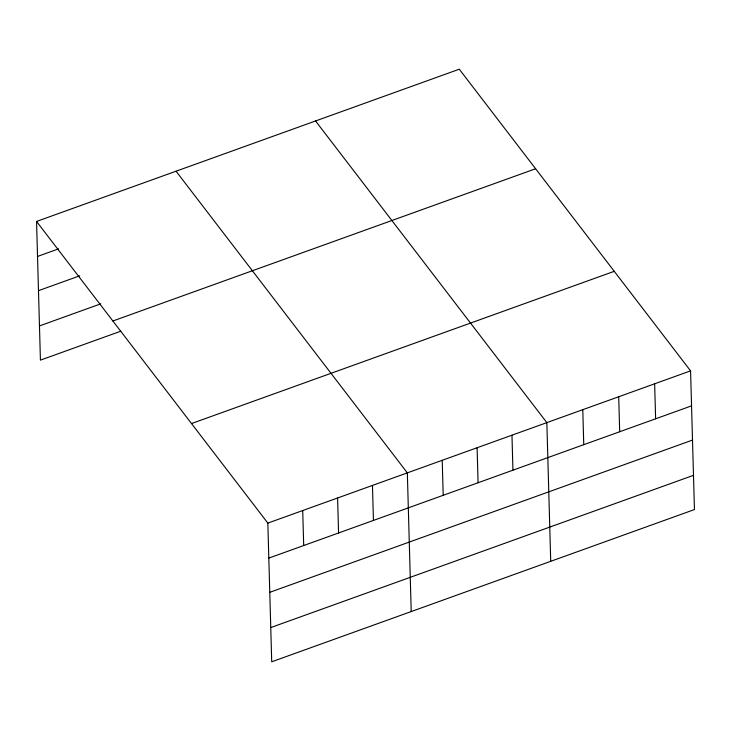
<?xml version="1.0" encoding="UTF-8"?>
<svg xmlns="http://www.w3.org/2000/svg" width="731" height="731" viewBox="0 0 731 731"><rect width="100%" height="100%" fill="white"/><g stroke="black" fill="none" stroke-linecap="round" stroke-linejoin="round"><path stroke-width="1.1" d="M36.55 221.447L459.287 69.207L690.576 370.864L694.45 509.553L271.713 661.793L267.838 523.104L36.55 221.447L40.424 360.136L120.743 331.216M37.528 256.444L58.663 248.832M38.487 290.664L79.697 275.825M39.465 325.916L100.768 303.84M112.876 320.991L535.613 168.751M191.513 423.551L614.25 271.32M267.838 523.104L690.576 370.864M268.816 558.1L691.553 405.86M269.776 592.32L692.513 440.08M270.753 627.573L693.491 475.333M315.554 120.971L546.843 422.628L550.717 561.317M176.052 171.209L407.341 472.866L411.215 611.555M654.647 383.802L655.625 418.799M618.709 396.741L619.687 431.747M582.781 409.68L583.758 444.686M511.965 435.183L512.943 470.179M477.096 447.747L478.074 482.743M442.218 460.302L443.196 495.298M372.463 485.421L373.44 520.417M337.594 497.985L338.572 532.981M302.716 510.54L303.694 545.536"/></g></svg>
